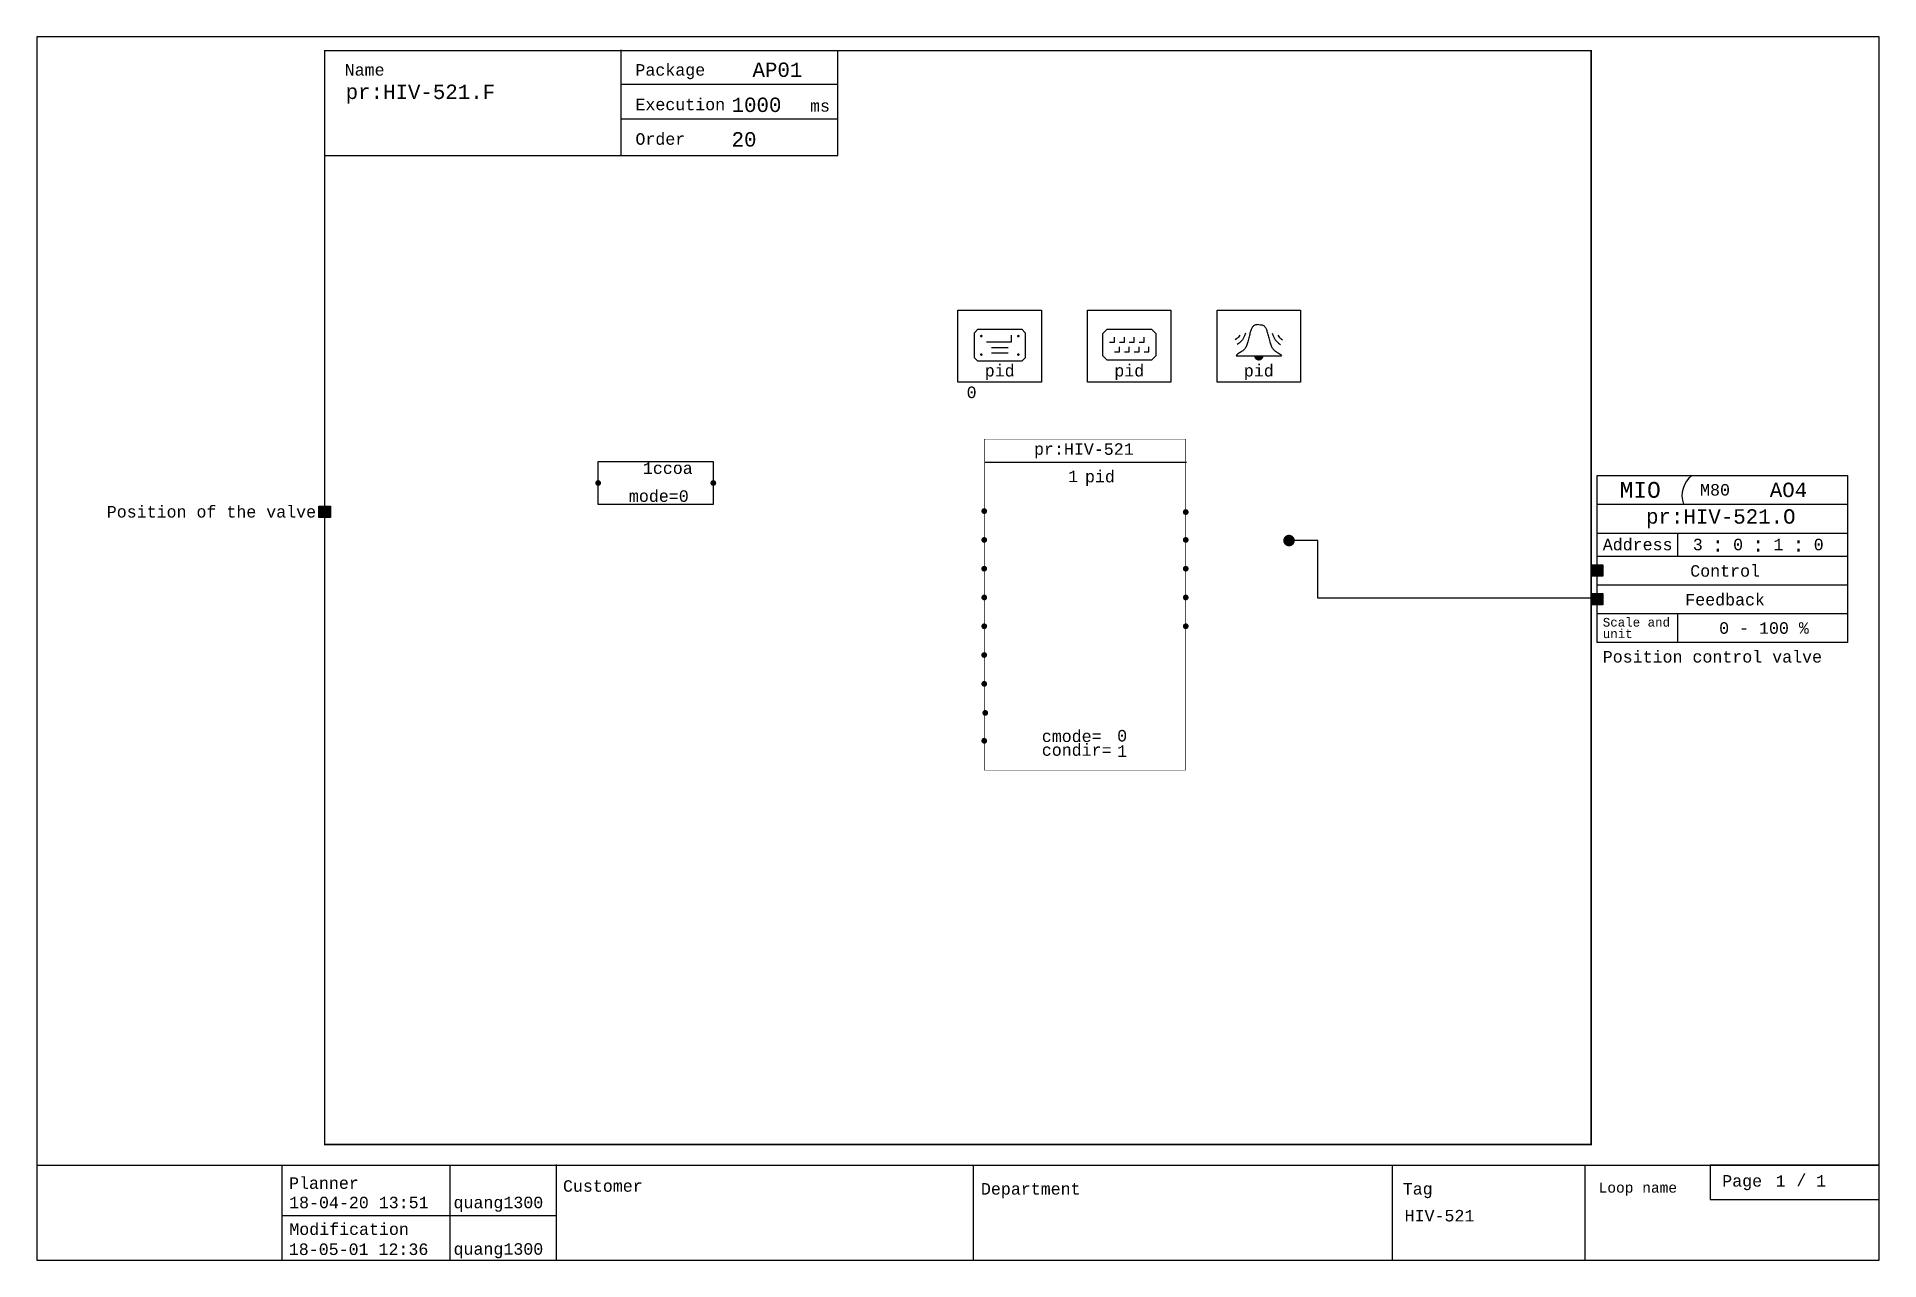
# Model space of a CAD drawing. Extents: x 0 to 640, y 0 to 425.
import ezdxf
from ezdxf.enums import TextEntityAlignment as Align

# ---------------------------------------------------------------- set-up
doc = ezdxf.new("R2010")
doc.units = 0
doc.header["$LTSCALE"] = 15
doc.header["$MEASUREMENT"] = 0
doc.layers.get('0').update_dxf_attribs({"linetype": 'CONTINUOUS'})
doc.layers.add('1', color=7, linetype='CONTINUOUS')
doc.styles.add('MONOTXT', font='Monotxt.shx')
doc.styles.get("Standard").update_dxf_attribs({"font": 'Monotxt.shx'})
doc.styles.add('TXT', font='Monotxt.shx')

# ---------------------------------------------------------------- blocks, each defined once
blk = doc.blocks.new('-SADMIN')
blk.add_lwpolyline([(1.28, 33), (1.28, 21.12), (60.01, 21.12), (60.01, 33), (1.28, 33)])
at = {"color": 7, "style": 'TXT'}
blk.add_text('Page', height=4, dxfattribs=at).set_placement((5.5, 25.54))
blk.add_text('/', height=4).set_placement((31.25, 25.72))
at = {"color": 7}
for tag, p in [('$PAGE_NO', (24.05, 25.52)), ('$PAGE_TOTAL', (38.1, 25.54))]:
    blk.add_attdef(tag, p, '', height=4, dxfattribs=at)
at = {"color": 7, "style": 'TXT', "flags": 1}
blk.add_attdef('$PAGE_CURR', (21.19, 20.01), '', height=4, dxfattribs=at)
at = {"color": 7, "flags": 1}
blk.add_attdef('$PAGE_SIZE', (21.19, 14.96), '', height=4, dxfattribs=at)
blk = doc.blocks.new('-ADMIN')
blk.add_line((85.24, 15.56), (180.37, 15.56))
at = {"color": 7}
blk.add_lwpolyline([(0, 0), (640, 0), (640, 425), (0, 425)], close=True, dxfattribs=at)
for points in [[(0, 33), (640, 33)], [(85.16, 32.99), (85.16, 0.02)], [(143.42, 33), (143.42, 0.02)], [(180.43, 33.2), (180.43, 0.02)], [(325.3, 32.67), (325.3, 0.14)], [(470.8, 32.67), (470.8, 0.14)], [(537.79, 32.67), (537.79, 0.14)]]:
    blk.add_lwpolyline(points, dxfattribs=at)
for s, height, p in [('Planner', 4, (87.62, 24.77)), ('Customer', 4, (182.78, 23.77)), ('Department', 4, (327.97, 22.77)), ('Tag', 4, (474.51, 22.77)), ('Loop name', 3.5, (542.55, 23.45)), ('Modification', 4, (87.7, 8.77))]:
    blk.add_text(s, height=height).set_placement(p)
at = {"color": 7, "style": 'MONOTXT'}
for tag, p, height in [('$PROCESSAREA1', (368, 23), 5), ('$CREATED', (87.63, 18.04), 4), ('$CREATOR', (144.76, 18.04), 4), ('$PROCESSAREA2', (368, 16), 5), ('$PROCESSAREA3', (368, 9), 5), ('$NAME', (475.15, 13.45), 4), ('$DESCRIPTION1', (543.15, 13.86), 4), ('$PROCESSAREA4', (368, 2), 5), ('$DESCRIPTION2', (543.24, 4.73), 4), ('$MODIFIED', (87.54, 1.79), 4), ('$MODIFIER', (144.76, 1.89), 4)]:
    blk.add_attdef(tag, p, '', height=height, dxfattribs=at)
at = {"color": 7, "style": 'MONOTXT', "flags": 1}
blk.add_attdef('$STATUS', (605, 5), '', height=4, dxfattribs=at)
blk = doc.blocks.new('-FADMIN')
for p, q in [((202.95, 408.51), (277.95, 408.51)), ((202.95, 396.51), (277.95, 396.51))]:
    blk.add_line(p, q)
at = {"const_width": 0.5}
blk.add_lwpolyline([(539.98, 420.17), (539.98, 40.17), (99.98, 40.17), (99.98, 420.17), (539.98, 420.17)], dxfattribs=at)
for points in [[(99.92, 383.79), (278.21, 383.79), (278.21, 420.22)], [(202.95, 383.77), (202.95, 420.51)]]:
    blk.add_lwpolyline(points)
for s, p in [('Name', (106.95, 411.51)), ('Package', (207.95, 411.51)), ('Execution', (207.95, 399.51)), ('ms', (268.6, 399.01)), ('Order', (207.95, 387.51))]:
    blk.add_text(s, height=4).set_placement(p)
for tag, p in [('$DESTINATION', (248.61, 411.08)), ('$NAME', (107.28, 403.4)), ('$EXECUTION', (241.35, 398.89)), ('$ORDINAL', (241.35, 386.89))]:
    blk.add_attdef(tag, p, '', height=5)
blk = doc.blocks.new('-IO_AO4')
at = {"color": 7}
for p, q in [((2, 23), (89, 23)), ((2, 13), (89, 13)), ((30, 13), (30, 5)), ((2, 5), (89, 5)), ((2, -5), (89, -5)), ((2, -15), (89, -15)), ((30, -15), (30, -25))]:
    blk.add_line(p, q, dxfattribs=at)
for points in [[(2, 33), (89, 33), (89, -25), (2, -25), (2, 33)], [(0, 2), (4, 2), (4, -2), (0, -2), (0, 2)], [(0, -8), (4, -8), (4, -12), (0, -12), (0, -8)]]:
    blk.add_lwpolyline(points, dxfattribs=at)
blk.add_arc((40.38, 25.94), 8.88, 127.27, 199.33, dxfattribs=at)
at = {"color": 3}
for points in [[(0.04, 1.96), (3.96, 1.96), (0.04, -1.96), (3.96, -1.96)], [(0.04, -8.04), (3.96, -8.04), (0.04, -11.96), (3.96, -11.96)]]:
    blk.add_solid(points, dxfattribs=at)
at = {"color": 7, "style": 'TXT'}
for s, height, p in [('MIO', 5.5, (17, 28)), ('M80', 4, (43, 28)), (':', 5, (44, 9)), (':', 5, (58, 9)), (':', 5, (72, 9)), ('Control', 4, (46.5, 0)), ('Feedback', 4, (46.5, -10))]:
    blk.add_text(s, height=height, dxfattribs=at).set_placement(p, align=Align.MIDDLE)
blk.add_text('Address', height=4, dxfattribs=at).set_placement((4, 9), align=Align.MIDDLE_LEFT)
for s, p in [('Scale and', (4, -19.5)), ('unit', (4, -23.5))]:
    blk.add_text(s, height=3, dxfattribs=at).set_placement(p)
for tag, p, flags in [('$IOCABINET', (61, 50), 1), ('$IOFBLOCK', (61, 45), 3), ('$ALTYPE', (61, 40), 3), ('$TYPE', (61, 35), 3), ('C<ANA', (5, -1.5), 2), ('CB>ANA', (5, -11.5), 2), ('$PAR1', (4, -42), 1), ('$SIM_HEADER', (61, -42), 1), ('$PAR2', (4, -48), 1), ('$SIM_BASENAME1', (61, -48), 3), ('$PAR3', (4, -54), 1), ('$SIM_BASENAME2', (61, -54), 3), ('$PAR4', (4, -60), 1), ('$SIM_BASENAME3', (61, -60), 3), ('$PAR5', (4, -66), 1), ('$SIM_BASENAME4', (61, -66), 3), ('$PAR6', (4, -72), 1), ('$SIM_IOTYPE', (61, -72), 3), ('$PAR7', (4, -78), 1), ('$SIM_TYPE', (61, -78), 3), ('$PAR8', (4, -84), 1), ('$SIM_INTERFACEDEFAULTTYPE', (61, -84), 3), ('$PAR9', (4, -90), 1), ('$SIM_VALUETYPE', (61, -90), 3), ('$PAR10', (4, -96), 1), ('$SIM_MIN_ATTR', (61, -96), 3), ('$PAR11', (4, -102), 1), ('$SIM_MAX_ATTR', (61, -102), 3), ('$PAR12', (4, -108), 1), ('$SIM_SIMGRP', (61, -108), 1), ('$SIM_PERMITTED', (61, -114), 1), ('$SIM_LOCATION', (61, -120), 1), ('$SIM_DOCLINK1', (61, -126), 1), ('$SIM_DOCLINK2', (61, -132), 1), ('$SIM_DOCLINK3', (61, -138), 1), ('$SIM_DOCLINK4', (61, -144), 1), ('$SIM_DOCLINK5', (61, -150), 1), ('$SIM_IOMAPPING', (61, -156), 1), ('$SIM_DEVICETAG', (61, -162), 1), ('$SIM_TAG', (61, -168), 1), ('$SIM_SCANRATE', (61, -174), 1), ('$SIM_DESC', (61, -180), 1), ('$SIM_INTERFACETYPE', (61, -186), 1), ('$SIM_ADDINFO', (61, -192), 1), ('$SIM_COMMENTS', (61, -198), 1)]:
    blk.add_attdef(tag, p, '', height=4, dxfattribs=dict(at, flags=flags))
for tag, height, p in [('$IOCARDTYP', 5, (68.5, 28)), ('$NAME', 5, (45, 18)), ('$FBC(2-15)', 4, (37, 9)), ('$PIC(0-15)', 4, (51, 9)), ('$CARD(0-15)', 4, (65, 9)), ('$CHANNEL(0-3)', 4, (79, 9)), ('$SCALE', 4, (60, -20))]:
    blk.add_attdef(tag, text='', height=height, dxfattribs=at).set_placement(p, align=Align.MIDDLE)
blk.add_attdef('$COMMENT', (4, -32), '', height=4, dxfattribs=at)
blk = doc.blocks.new('PID_AK')
blk.add_line((-0.03, 17.29), (69.91, 17.29))
at = {"color": 7, "const_width": 0.2}
blk.add_lwpolyline([(-0.39, 25.23), (-0.39, -89.77), (69.61, -89.77), (69.61, 25.23), (-0.39, 25.23)], dxfattribs=at)
at = {"color": 3, "const_width": 1}
for points in [[(-0.89, 0.23, 1), (0.11, 0.23, 1)], [(69.11, -0.1, 1), (70.11, -0.1, 1)], [(-0.89, -9.77, 1), (0.11, -9.77, 1)], [(69.11, -9.77, 1), (70.11, -9.77, 1)], [(-0.89, -19.77, 1), (0.11, -19.77, 1)], [(69.11, -19.77, 1), (70.11, -19.77, 1)], [(-0.89, -29.77, 1), (0.11, -29.77, 1)], [(69.11, -29.77, 1), (70.11, -29.77, 1)], [(69.11, -39.77, 1), (70.11, -39.77, 1)], [(-0.89, -79.56, 1), (0.11, -79.56, 1)]]:
    blk.add_lwpolyline(points, format="xyb", close=True, dxfattribs=at)
at = {"color": 4, "const_width": 1}
blk.add_lwpolyline([(-0.89, -39.77, 1), (0.11, -39.77, 1)], format="xyb", close=True, dxfattribs=at)
at = {"color": 7, "const_width": 1}
for points in [[(-0.89, -49.77, 1), (0.11, -49.77, 1)], [(-0.89, -59.77, 1), (0.11, -59.77, 1)]]:
    blk.add_lwpolyline(points, format="xyb", close=True, dxfattribs=at)
at = {"const_width": 1}
blk.add_lwpolyline([(-0.53, -69.89, 1), (0.47, -69.89, 1)], format="xyb", close=True, dxfattribs=at)
for s, p in [('pid', (34.61, 10.23)), ('cmode=', (19.61, -79.98)), ('condir=', (19.61, -84.77))]:
    blk.add_text(s, height=4).set_placement(p)
for tag, p, flags in [('MEHH<', (2.3, 20.32), 1), ('MEH<', (47.62, 20.04), 1), ('MEL<', (0.33, 13.1), 1), ('$NAME', (45.87, 10.69), 3), ('EH<', (0.12, 2.94), 1), ('MELL<', (0.33, 8.02), 1), ('COLMA<', (49.8, 5.61), 1), ('ME<', (3.19, -1.86), 2), ('SP1<', (3.19, -11.77), 2), ('MEMI=', (19.61, -15.04), 1), ('MEMA=', (19.81, -20.61), 1), ('COMI=', (20.05, -24.93), 1), ('COMA=', (20.25, -29.45), 1), ('TRACK1=', (20, -48.86), 1), ('COLMI<', (49.61, -54.81), 1), ('EAU=', (21.34, -65.7), 1), ('FC<', (3.14, -71.91), 2), ('COAU=', (21.34, -70.53), 1), ('KP<', (20.45, -75.61), 1), ('TI<', (36.21, -75.34), 1), ('EL<', (0.55, -85.01), 1), ('FCIN<', (2.99, -81.7), 2), ('COH<', (0.33, -89.57), 1), ('COL<', (19.81, -89.57), 1), ('ACTCONB<', (19.98, -95.44), 1)]:
    blk.add_attdef(tag, p, '', height=4, dxfattribs=dict(flags=flags))
blk.add_attdef('$PORT', text='', height=4).set_placement((34.21, 21.19), align=Align.MIDDLE)
blk.add_attdef('$ORDER', text='', height=4).set_placement((32.18, 10.3), align=Align.RIGHT)
at = {"color": 7, "style": 'MONOTXT'}
for tag, p, flags in [('AFTFM=', (21.11, 5.72), 1), ('AFTFC=', (20.66, 0.39), 1), ('FBACT=', (20.24, -4.9), 1), ('FBMASK=', (20.24, -9.69), 1), ('SP2<', (2.78, -21.22), 2), ('SP3<', (2.78, -31.74), 2), ('CONCH=', (20.24, -34.09), 1), ('ISP<', (2.78, -41.57), 2), ('SP2U=', (20.24, -38.87), 1), ('SP3U=', (20.66, -43.65), 1), ('MA<', (2.2, -50.7), 2), ('TRACK2=', (20.24, -53.73), 1), ('TRACK3=', (19.79, -58.52), 1), ('AMC<', (49.42, -60.19), 1), ('FM<', (2.41, -62.24), 2), ('MAC<', (49.45, -65.27), 1)]:
    blk.add_attdef(tag, p, '', height=4, dxfattribs=dict(at, flags=flags))
at = {"color": 7, "style": 'MONOTXT', "flags": 2}
for tag, p in [('CON>', (67.61, -1.73)), ('CONB<', (67.61, -11.81)), ('POS<', (67.61, -21.89)), ('SPA>', (67.61, -31.97)), ('E>', (67.61, -41.53))]:
    blk.add_attdef(tag, text='', height=4, dxfattribs=at).set_placement(p, align=Align.RIGHT)
at = {"color": 7, "style": 'MONOTXT'}
blk.add_attdef('CMODE=', (45.79, -79.8), '', height=4, dxfattribs=at)
blk.add_attdef('CONDIR=', (45.75, -85.18), '', height=4)
blk = doc.blocks.new('-CE_PID')
at = {"color": 7}
for points in [[(0, 0), (0, 25), (29, 25), (29, 0)], [(23.31, 17.22), (23.31, 8.44), (22.14, 7.28), (6.93, 7.28), (5.76, 8.44), (5.76, 17.22), (6.93, 18.39), (22.14, 18.39)]]:
    blk.add_lwpolyline(points, close=True, dxfattribs=at)
at = {"color": 7, "const_width": 0.44}
for points in [[(7.88, 16.04, 1), (8.32, 16.04, 1)], [(20.75, 16.04, 1), (21.19, 16.04, 1)], [(7.88, 9.61, 1), (8.32, 9.61, 1)], [(20.75, 9.61, 1), (21.19, 9.61, 1)]]:
    blk.add_lwpolyline(points, format="xyb", close=True, dxfattribs=at)
at = {"color": 7}
for points in [[(9.85, 14.08), (18.62, 14.08), (18.62, 16.41)], [(11.61, 12.07), (17.45, 12.07)], [(11.61, 10.25), (17.45, 10.25)]]:
    blk.add_lwpolyline(points, dxfattribs=at)
blk.add_text('pid', height=4, dxfattribs=at).set_placement((14.5, 2), align=Align.CENTER)
blk.add_attdef('$DID', (3, -5.5), '', height=4, dxfattribs=at)
at = {"color": 7, "flags": 1}
for tag, p in [('$NAME', (5, -10)), ('$CR', (5, -15)), ('NAME1', (5, -20)), ('NAME2', (5, -25)), ('NAME3', (5, -30)), ('POS1', (5, -35)), ('POS2', (5, -40)), ('POS3', (5, -45)), ('OPTM', (5, -55)), ('INFO', (5, -50)), ('POSOP', (5, -60)), ('SP1OP', (5, -65)), ('SP2OP', (5, -70)), ('SP3OP', (5, -75)), ('KPOP', (5, -80)), ('TIOP', (5, -85)), ('TDOP', (5, -90)), ('TDFOP', (5, -95)), ('KFFOP', (5, -100)), ('MESCMIN', (5, -105)), ('MESCMAX', (5, -110)), ('MESCPREC', (5, -115)), ('OUTSCMIN', (5, -125)), ('MEUNIT', (5, -120)), ('OUTSCMAX', (5, -130)), ('OUTSCPREC', (5, -135)), ('OUTUNIT', (5, -140)), ('--FM', (5, -150)), ('--FC', (5, -155)), ('--MEHH', (5, -160)), ('--MEH', (5, -165)), ('--MEL', (5, -170)), ('--MELL', (5, -175)), ('--EH', (5, -180)), ('--EL', (5, -185)), ('--COH', (5, -190)), ('--COL', (5, -195)), ('--WD', (5, -200)), ('---OMA', (5, -205)), ('---OSP1', (5, -210)), ('---OSP2', (5, -215)), ('---OSP3', (5, -220)), ('---OISP', (5, -225)), ('---OCON', (5, -230)), ('---OMEHH', (5, -235)), ('---OMEH', (5, -240)), ('---OMEL', (5, -245)), ('---OMELL', (5, -250)), ('---OCOH', (5, -255)), ('---OCOL', (5, -260)), ('---OEH', (5, -265)), ('---OEL', (5, -270)), ('---OKP', (5, -275)), ('---OTI', (5, -280)), ('---OTD', (5, -285)), ('---OTDF', (5, -290)), ('---OKFF', (5, -295)), ('---OESTO', (5, -300)), ('AREAOP', (5, -305))]:
    blk.add_attdef(tag, p, '', height=4, dxfattribs=at)
blk = doc.blocks.new('-OD_PID')
for p, q in [((7.67, 13.98), (9.38, 13.98)), ((9.38, 13.98), (9.38, 15.69)), ((11.09, 13.98), (12.8, 13.98)), ((12.8, 13.98), (12.8, 15.69)), ((14.51, 13.98), (16.22, 13.98)), ((16.22, 13.98), (16.22, 15.69)), ((17.93, 13.98), (19.64, 13.98)), ((19.64, 13.98), (19.64, 15.69)), ((9.38, 10.56), (11.09, 10.56)), ((11.09, 10.56), (11.09, 12.27)), ((12.8, 10.56), (14.51, 10.56)), ((14.51, 10.56), (14.51, 12.27)), ((16.22, 10.56), (17.93, 10.56)), ((17.93, 10.56), (17.93, 12.27)), ((19.64, 10.56), (21.35, 10.56)), ((21.35, 10.56), (21.35, 12.27))]:
    blk.add_line(p, q)
at = {"color": 7}
for points in [[(0, 0), (0, 25), (29, 25), (29, 0)], [(22.2, 18.45), (23.74, 16.91), (23.74, 9.22), (22.2, 7.68), (6.81, 7.68), (5.27, 9.22), (5.27, 16.91), (6.81, 18.45)]]:
    blk.add_lwpolyline(points, close=True, dxfattribs=at)
blk.add_text('pid', height=4, dxfattribs=at).set_placement((14.5, 2), align=Align.CENTER)
at = {"color": 7, "flags": 1}
for tag, p in [('$NAME', (5, -10)), ('$CR', (5, -15)), ('POS', (5, -20)), ('PREFIX', (5, -25)), ('PDATA', (5, -30)), ('--ALM', (5, -35)), ('TXT1SEL', (5, -40)), ('TXT2SEL', (5, -45)), ('OUTPREC', (5, -55)), ('MESPPREC', (5, -50))]:
    blk.add_attdef(tag, p, '', height=4, dxfattribs=at)
blk = doc.blocks.new('-AL_PID')
at = {"color": 7}
blk.add_lwpolyline([(0, 0), (0, 25), (29, 25), (29, 0)], close=True, dxfattribs=at)
at = {"color": 1}
for points in [[(14.51, 20.02), (14.05, 20), (13.67, 19.96), (13.35, 19.9), (13.09, 19.81), (12.86, 19.69), (12.67, 19.55), (12.51, 19.39), (12.36, 19.21), (12.23, 19), (12.1, 18.78), (11.99, 18.53), (11.88, 18.27), (11.77, 17.98), (11.66, 17.68), (11.55, 17.36), (11.44, 17.01), (11.33, 16.64), (11.22, 16.24), (11.11, 15.82), (11, 15.38), (10.89, 14.94), (10.79, 14.49), (10.68, 14.07), (10.57, 13.67), (10.46, 13.3), (10.34, 12.97), (10.22, 12.66), (10.1, 12.38), (9.96, 12.12), (9.8, 11.86), (9.63, 11.62), (9.43, 11.39), (9.22, 11.17), (8.97, 10.95), (8.7, 10.75), (8.41, 10.55), (8.08, 10.36), (7.74, 10.17), (7.4, 9.97), (7.09, 9.74), (6.83, 9.49), (6.63, 9.18)], [(14.51, 20.02), (14.96, 20), (15.34, 19.96), (15.66, 19.9), (15.93, 19.81), (16.15, 19.69), (16.34, 19.55), (16.51, 19.39), (16.65, 19.21), (16.79, 19), (16.91, 18.78), (17.02, 18.53), (17.13, 18.27), (17.24, 17.98), (17.35, 17.68), (17.46, 17.36), (17.57, 17.01), (17.68, 16.64), (17.79, 16.24), (17.9, 15.82), (18.01, 15.38), (18.12, 14.94), (18.23, 14.49), (18.34, 14.07), (18.45, 13.67), (18.56, 13.3), (18.67, 12.97), (18.79, 12.66), (18.92, 12.38), (19.06, 12.12), (19.21, 11.86), (19.39, 11.62), (19.58, 11.39), (19.8, 11.17), (20.04, 10.95), (20.31, 10.75), (20.61, 10.55), (20.94, 10.36), (21.28, 10.17), (21.61, 9.97), (21.92, 9.74), (22.18, 9.49), (22.39, 9.18)], [(6.63, 9.18), (22.39, 9.18)]]:
    blk.add_lwpolyline(points, dxfattribs=at)
at = {"color": 7}
for points in [[(7.94, 16.41), (7.66, 15.99), (7.44, 15.69), (7.24, 15.46), (7.02, 15.26), (6.72, 15.05), (6.3, 14.76)], [(9.91, 17.06), (9.58, 16.16), (9.22, 15.38), (8.8, 14.72), (8.3, 14.14), (7.7, 13.62), (6.96, 13.12)], [(19.1, 17.06), (19.44, 16.16), (19.8, 15.38), (20.21, 14.72), (20.71, 14.14), (21.31, 13.62), (22.06, 13.12)], [(21.07, 16.41), (21.35, 15.99), (21.57, 15.69), (21.77, 15.46), (22, 15.26), (22.3, 15.05), (22.71, 14.76)]]:
    blk.add_lwpolyline(points, dxfattribs=at)
at = {"color": 7, "const_width": 1.64}
blk.add_lwpolyline([(13.69, 9.18, 1), (15.33, 9.18, 1)], format="xyb", dxfattribs=at)
at = {"color": 7}
blk.add_text('pid', height=4, dxfattribs=at).set_placement((14.5, 2), align=Align.CENTER)
at = {"color": 7, "flags": 1}
for tag, p in [('$NAME', (5, -10)), ('$CR', (5, -15)), ('PREFIX', (5, -20)), ('AREAAL', (5, -25)), ('AREAMS', (5, -30)), ('--FM', (5, -35)), ('--FC', (5, -40)), ('--MEHH', (5, -45)), ('--MEH', (5, -50)), ('--MEL', (5, -55)), ('--MELL', (5, -60)), ('--EH', (5, -65)), ('--EL', (5, -70)), ('--COH', (5, -75)), ('--COL', (5, -80)), ('--WD', (5, -85)), ('EDGEAL', (5, -90)), ('ACKDEMAL', (5, -95)), ('PRIAL', (5, -100)), ('USERAL', (5, -105)), ('RESAL', (5, -110)), ('EDGEMS', (5, -115)), ('ACKDEMMS', (5, -120)), ('USERMS', (5, -125)), ('RESMS', (5, -130))]:
    blk.add_attdef(tag, p, '', height=4, dxfattribs=at)
blk = doc.blocks.new('CCOA_SMALL')
at = {"color": 7}
blk.add_lwpolyline([(0, 7.5), (40, 7.5), (40, -7.5), (0, -7.5)], close=True, dxfattribs=at)
at = {"color": 3, "const_width": 1}
for points in [[(-0.5, 0, 1), (0.5, 0, 1)], [(39.5, 0, 1), (40.5, 0, 1)]]:
    blk.add_lwpolyline(points, format="xyb", close=True, dxfattribs=at)
at = {"color": 7}
blk.add_text('ccoa', height=4, dxfattribs=at).set_placement((19, 3.15))
blk.add_text('mode=', height=4, dxfattribs=at).set_placement((28, -6.55), align=Align.RIGHT)
blk.add_attdef('$ORDER', text='', height=4, dxfattribs=at).set_placement((19, 3.15), align=Align.RIGHT)
for tag, p, flags in [('$NAME', (15, 7.5), 3), ('IN<', (2, -1.5), 2), ('CND<', (0, -15), 1), ('FMASK=', (0, -20), 1), ('MINCHA<', (0, -25), 1)]:
    blk.add_attdef(tag, p, '', height=4, dxfattribs=dict(at, flags=flags))
at = {"color": 7, "flags": 2}
blk.add_attdef('OUT>', text='', height=4, dxfattribs=at).set_placement((38, -1.5), align=Align.RIGHT)
at = {"color": 7}
blk.add_attdef('MODE=', (28, -6.55), '', height=4, dxfattribs=at)
blk = doc.blocks.new('-IPANA')
at = {"color": 7}
blk.add_lwpolyline([(-2, 2), (2, 2), (2, -2), (-2, -2)], close=True, dxfattribs=at)
at = {"color": 3}
blk.add_solid([(-1.95, 1.95), (1.95, 1.95), (-1.95, -1.95), (1.95, -1.95)], dxfattribs=at)
at = {"color": 7, "style": 'TXT'}
for tag, p in [('$COMMENT', (-3, 3)), ('$NAME', (-3, -2)), ('$VALUE', (-3, -7))]:
    blk.add_attdef(tag, text='', height=4, dxfattribs=at).set_placement(p, align=Align.RIGHT)
at = {"color": 7, "style": 'TXT', "flags": 3}
blk.add_attdef('$TYPE', (4, 8), '', height=4, dxfattribs=at)
at = {"color": 3, "style": 'TXT', "flags": 2}
blk.add_attdef('$CP', (0, -1.6), '', height=4, dxfattribs=at)

msp = doc.modelspace()

# ---------------------------------------------------------------- linework, layer by layer
at = {"layer": '1', "color": 3}
for points in [[(100, 260, 0, 0, 0), (160, 260, 0, 0, 0), (160, 270, 0, 0, 0), (190, 270, 0, 0, 0), (190, 270, 5, 0, 0), (195, 270, 0, 0, 0)], [(235, 270, 0, 0, 0), (295, 270, 0, 0, 0), (295, 260, 0, 0, 0), (325, 260, 0, 0, 0), (325, 260, 5, 0, 0), (330, 260, 0, 0, 0)], [(400, 260, 0, 0, 0), (515, 260, 0, 0, 0), (515, 240, 0, 0, 0), (535, 240, 0, 0, 0), (535, 240, 5, 0, 0), (540, 240, 0, 0, 0)], [(435, 250, 0, 0, 0), (435, 240, 0, 0, 0), (405, 240, 0, 0, 0), (405, 240, 5, 0, 0), (400, 240, 0, 0, 0)], [(435, 250, 0, 0, 0), (405, 250, 0, 0, 0), (405, 250, 5, 0, 0), (400, 250, 0, 0, 0)]]:
    msp.add_lwpolyline(points, format="xyseb", dxfattribs=at)
at = {"layer": '1', "color": 7}
msp.add_lwpolyline([(434, 250, 2, 2, 1), (436, 250, 2, 2, 1)], format="xyseb", close=True, dxfattribs=at)
at = {"layer": '1', "color": 3}
msp.add_lwpolyline([(540, 230), (445, 230), (445, 250), (435, 250)], dxfattribs=at)

# ---------------------------------------------------------------- block references
at = {"color": 7}
msp.add_blockref('-ADMIN', (0, 0), dxfattribs=at).add_auto_attribs({'$NAME': 'HIV-521', '$CREATOR': 'quang1300', '$CREATED': '18-04-20 13:51', '$MODIFIER': 'quang1300', '$MODIFIED': '18-05-01 12:36'})
at = {"layer": '1', "color": 7}
for name, p, values in [('-FADMIN', (0, 0), {'$NAME': 'pr:HIV-521.F', '$DESTINATION': 'AP01', '$EXECUTION': '1000', '$ORDINAL': '20'}), ('-CE_PID', (320, 305), {'$DID': '0'}), ('-IPANA', (100, 260), {'$NAME': 'Position of the valve'}), ('-SADMIN', (580, 0), {'$PAGE_NO': '1', '$PAGE_TOTAL': '1'})]:
    msp.add_blockref(name, p, dxfattribs=at).add_auto_attribs(values)
for name, p in [('-OD_PID', (365, 305)), ('-AL_PID', (410, 305))]:
    msp.add_blockref(name, p, dxfattribs=at)
ref = msp.add_blockref('PID_AK', (329.51, 260), dxfattribs=at)
ref.add_attrib('$ORDER', '1', dxfattribs={"layer": '0', "height": 4}).set_placement((361.69, 270.3), align=Align.RIGHT)
ref.add_attrib('$PORT', 'pr:HIV-521', dxfattribs={"layer": '0', "height": 4}).set_placement((363.72, 281.19), align=Align.MIDDLE)
ref.add_attrib('CMODE=', '0', (375.29, 180.2), dxfattribs={"layer": '0', "color": 7, "height": 4, "style": 'MONOTXT'})
ref.add_attrib('CONDIR=', '1', (375.26, 174.82), dxfattribs={"layer": '0', "height": 4})
ref = msp.add_blockref('CCOA_SMALL', (195, 270), dxfattribs=at)
ref.add_attrib('$ORDER', '1', dxfattribs={"layer": '0', "color": 7, "height": 4}).set_placement((214, 273.15), align=Align.RIGHT)
ref.add_attrib('MODE=', '0', (223, 263.45), dxfattribs={"layer": '0', "color": 7, "height": 4})
ref = msp.add_blockref('-IO_AO4', (540, 239.62), dxfattribs=at)
ref.add_attrib('$NAME', 'pr:HIV-521.O', dxfattribs={"layer": '0', "color": 7, "height": 5, "style": 'TXT'}).set_placement((585, 257.62), align=Align.MIDDLE)
ref.add_attrib('$IOCARDTYP', 'AO4', dxfattribs={"layer": '0', "color": 7, "height": 5, "style": 'TXT'}).set_placement((608.5, 267.62), align=Align.MIDDLE)
ref.add_attrib('$FBC(2-15)', '3', dxfattribs={"layer": '0', "color": 7, "height": 4, "style": 'TXT'}).set_placement((577, 248.62), align=Align.MIDDLE)
ref.add_attrib('$PIC(0-15)', '0', dxfattribs={"layer": '0', "color": 7, "height": 4, "style": 'TXT'}).set_placement((591, 248.62), align=Align.MIDDLE)
ref.add_attrib('$CARD(0-15)', '1', dxfattribs={"layer": '0', "color": 7, "height": 4, "style": 'TXT'}).set_placement((605, 248.62), align=Align.MIDDLE)
ref.add_attrib('$CHANNEL(0-3)', '0', dxfattribs={"layer": '0', "color": 7, "height": 4, "style": 'TXT'}).set_placement((619, 248.62), align=Align.MIDDLE)
ref.add_attrib('$SCALE', '0 - 100 %', dxfattribs={"layer": '0', "color": 7, "height": 4, "style": 'TXT'}).set_placement((600, 219.62), align=Align.MIDDLE)
ref.add_attrib('$COMMENT', 'Position control valve', (544, 207.62), dxfattribs={"layer": '0', "color": 7, "height": 4, "style": 'TXT'})

doc.saveas('drawing.dxf')
